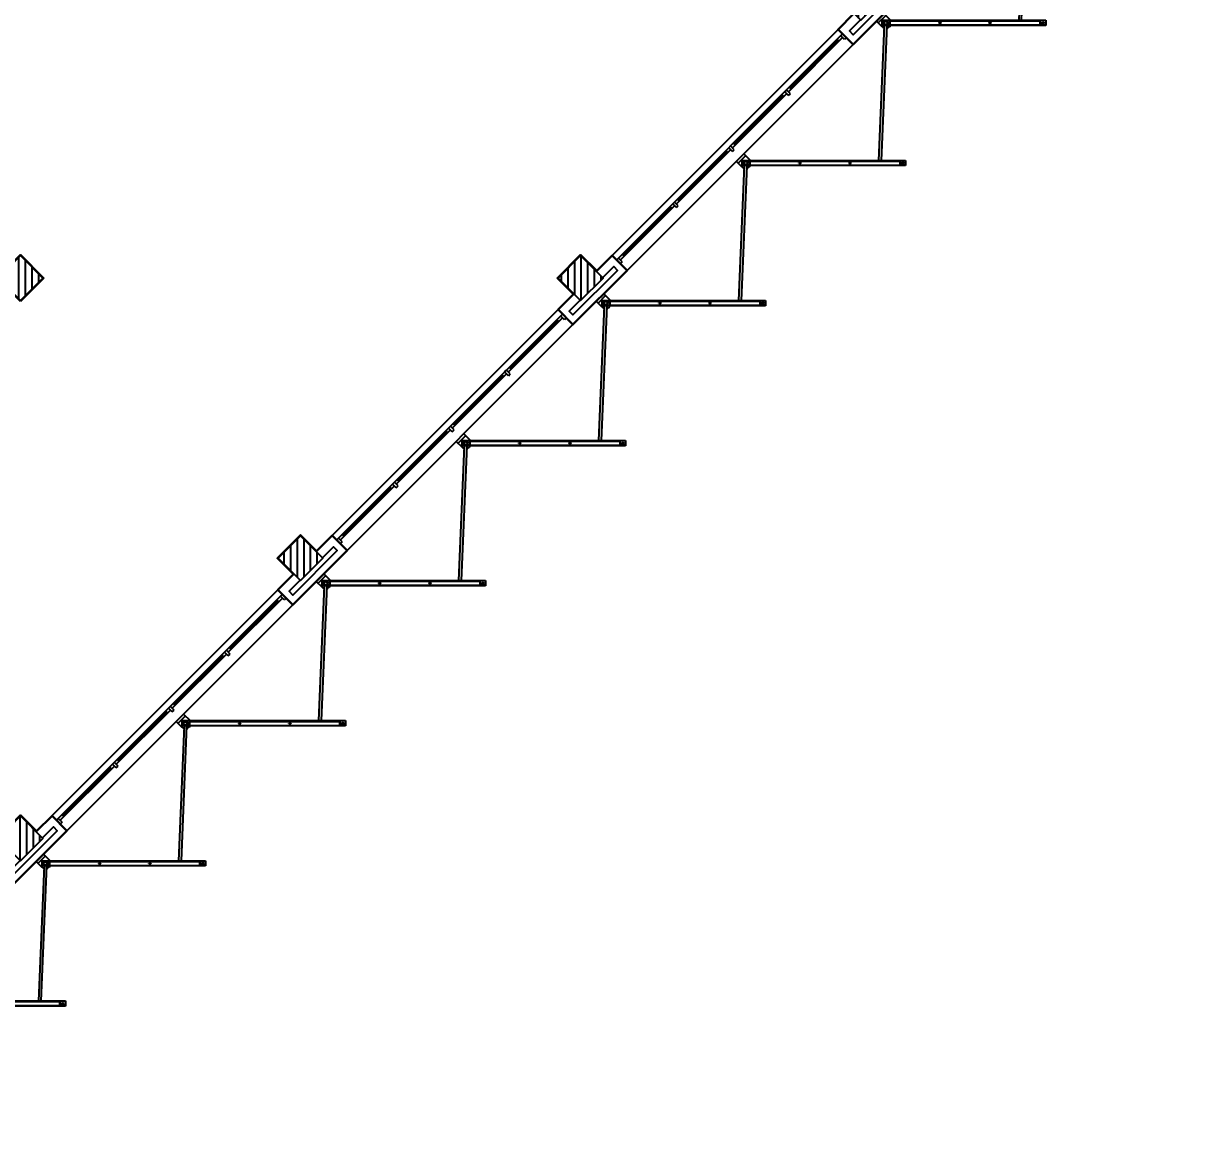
# Model space of a CAD drawing. Extents: x 21.2 to 81.9, y 10.7 to 70.
# Drawn here: x 56.88 to 78.89, y 10.85 to 32.15 of the extents above; entities that cross this region are included whole.
import ezdxf

# ---------------------------------------------------------------- set-up
doc = ezdxf.new("R2010")
doc.units = 0
doc.header["$MEASUREMENT"] = 0
doc.linetypes.add('Default', pattern=[0])
doc.linetypes.add('Solid', pattern=[0])
for name, color, linetype in [('1F', 15, 'Continuous'), ('1FIN', 15, 'Continuous'), ('2F', 7, 'Continuous'), ('2FIN', 7, 'Continuous'), ('Border', 5, 'Continuous'), ('CAI', 52, 'Continuous'), ('CAIX', 52, 'Continuous'), ('Doors', 142, 'Continuous'), ('Equipment', 92, 'Default'), ('ESTR', 92, 'Continuous'), ('FAC', 142, 'Continuous'), ('FACH', 142, 'Continuous'), ('Hatch', 15, 'Continuous'), ('Pillars', 30, 'Continuous'), ('Title Block', 7, 'Continuous')]:
    doc.layers.add(name, color=color, linetype=linetype)
doc.layers.add('Interior Walls', color=7, linetype='Continuous', lineweight=30)
doc.layers.add('Partitions', color=7, linetype='Continuous', lineweight=30)
doc.layers.add('Viewports', color=7, linetype='Solid', plot=False)

# ---------------------------------------------------------------- blocks, each defined once
blk = doc.blocks.new('BR 1')
at = {"layer": 'FACH'}
for p, q in [((5.474, 5.056), (5.367, 2.504)), ((5.524, 5.056), (5.417, 2.504)), ((2.672, 2.488), (2.778, 2.382)), ((2.849, 2.594), (2.707, 2.453)), ((2.778, 2.504), (2.778, 2.404)), ((2.778, 2.504), (2.85, 2.504)), ((2.813, 2.63), (2.939, 2.504)), ((2.85, 2.504), (5.878, 2.504)), ((5.778, 2.484), (2.928, 2.484)), ((3.873, 2.459), (3.858, 2.459)), ((3.858, 2.449), (3.858, 2.459)), ((3.873, 2.449), (3.858, 2.449)), ((3.898, 2.459), (3.883, 2.459)), ((3.898, 2.449), (3.883, 2.449)), ((3.898, 2.449), (3.898, 2.459)), ((4.823, 2.459), (4.808, 2.459)), ((4.808, 2.449), (4.808, 2.459)), ((4.823, 2.449), (4.808, 2.449)), ((4.848, 2.459), (4.833, 2.459)), ((4.848, 2.449), (4.833, 2.449)), ((4.848, 2.449), (4.848, 2.459)), ((5.878, 2.504), (5.878, 2.404)), ((2.822, 2.405), (2.715, -0.147)), ((2.872, 2.403), (2.765, -0.147)), ((2.928, 2.404), (2.778, 2.404)), ((5.878, 2.404), (5.778, 2.404)), ((0.021, -0.163), (0.163, -0.021)), ((0.021, -0.163), (0.127, -0.269)), ((0.198, -0.057), (0.057, -0.198)), ((0.127, -0.147), (0.127, -0.247)), ((0.127, -0.147), (0.199, -0.147)), ((0.163, -0.021), (0.289, -0.147)), ((0.199, -0.147), (3.227, -0.147)), ((3.127, -0.167), (0.277, -0.167)), ((1.207, -0.202), (1.207, -0.192)), ((1.222, -0.192), (1.207, -0.192)), ((1.222, -0.202), (1.207, -0.202)), ((1.247, -0.192), (1.232, -0.192)), ((1.247, -0.202), (1.232, -0.202)), ((1.247, -0.202), (1.247, -0.192)), ((2.157, -0.202), (2.157, -0.192)), ((2.172, -0.192), (2.157, -0.192)), ((2.172, -0.202), (2.157, -0.202)), ((2.197, -0.192), (2.182, -0.192)), ((2.197, -0.202), (2.182, -0.202)), ((2.197, -0.202), (2.197, -0.192)), ((3.227, -0.147), (3.227, -0.247)), ((0.277, -0.247), (0.127, -0.247)), ((3.227, -0.247), (3.127, -0.247))]:
    blk.add_line(p, q, dxfattribs=at)
at = {"layer": 'FACH', "color": 7}
for p, q in [((2.928, 2.404), (2.928, 2.484)), ((2.933, 2.409), (2.933, 2.484)), ((3.873, 2.409), (3.873, 2.484)), ((3.878, 2.404), (3.878, 2.484)), ((3.883, 2.409), (3.883, 2.484)), ((4.823, 2.409), (4.823, 2.484)), ((4.828, 2.404), (4.828, 2.484)), ((4.833, 2.409), (4.833, 2.484)), ((5.773, 2.409), (5.773, 2.484)), ((5.778, 2.404), (5.778, 2.484)), ((5.778, 2.404), (2.928, 2.404)), ((3.873, 2.409), (2.933, 2.409)), ((4.823, 2.409), (3.883, 2.409)), ((5.773, 2.409), (4.833, 2.409)), ((0.277, -0.247), (0.277, -0.167)), ((0.282, -0.242), (0.282, -0.167)), ((1.222, -0.242), (1.222, -0.167)), ((1.227, -0.247), (1.227, -0.167)), ((1.232, -0.242), (1.232, -0.167)), ((2.172, -0.242), (2.172, -0.167)), ((2.177, -0.247), (2.177, -0.167)), ((2.182, -0.242), (2.182, -0.167)), ((3.122, -0.242), (3.122, -0.167)), ((3.127, -0.247), (3.127, -0.167)), ((3.127, -0.247), (0.277, -0.247)), ((1.222, -0.242), (0.282, -0.242)), ((2.172, -0.242), (1.232, -0.242)), ((3.122, -0.242), (2.182, -0.242))]:
    blk.add_line(p, q, dxfattribs=at)
for centre, radius in [((2.849, 2.453), 0.04), ((2.849, 2.453), 0.03), ((5.828, 2.448), 0.0206), ((5.828, 2.448), 0.0166), ((0.198, -0.198), 0.04), ((0.198, -0.198), 0.03), ((3.178, -0.203), 0.0206), ((3.178, -0.203), 0.0166)]:
    blk.add_circle(centre, radius, dxfattribs=at)
at = {"layer": 'FACH'}
for centre, start, end in [((2.849, 2.453), 225.0001, 253.5546), ((2.849, 2.453), 282.5105, 330.5859), ((0.198, -0.198), 225.0001, 253.5546), ((0.198, -0.198), 282.5105, 330.5859)]:
    blk.add_arc(centre, 0.1, start, end, dxfattribs=at)
blk = doc.blocks.new('J1')
at = {"layer": '2F', "linetype": 'Continuous'}
for p, q in [((6.05, 0.4), (0, 0.4)), ((6.05, 0), (0, 0))]:
    blk.add_line(p, q, dxfattribs=at)
at = {"layer": 'CAI'}
for p, q in [((0, 0.22), (0.05, 0.22)), ((0, 0.12), (0, 0.22)), ((2.925, 0.17), (2.925, 0.12)), ((3, 0.22), (3, 0.12)), ((3.05, 0.22), (3.05, 0.12)), ((3.125, 0.17), (3.125, 0.12)), ((6.05, 0.22), (6.05, 0.12))]:
    blk.add_line(p, q, dxfattribs=at)
at = {"layer": 'CAI', "linetype": 'Continuous'}
for p, q in [((6.05, 0.12), (0, 0.12)), ((0.05, 0.22), (0.05, 0.12)), ((1.5, 0.17), (0.05, 0.17)), ((0.15, 0.17), (0.15, 0.12)), ((1.425, 0.12), (1.425, 0.17)), ((1.55, 0.22), (1.5, 0.22)), ((1.5, 0.22), (1.5, 0.12)), ((1.55, 0.12), (1.5, 0.12)), ((1.55, 0.22), (1.55, 0.12)), ((3, 0.17), (1.55, 0.17)), ((1.625, 0.17), (1.625, 0.12)), ((3.05, 0.22), (3, 0.22)), ((4.5, 0.17), (3.05, 0.17)), ((4.425, 0.17), (4.425, 0.12)), ((4.55, 0.22), (4.5, 0.22)), ((4.5, 0.22), (4.5, 0.12)), ((4.55, 0.22), (4.55, 0.12)), ((6, 0.17), (4.55, 0.17)), ((4.625, 0.12), (4.625, 0.17)), ((5.9, 0.17), (5.9, 0.12)), ((6, 0.22), (6.05, 0.22)), ((6, 0.22), (6, 0.12))]:
    blk.add_line(p, q, dxfattribs=at)
at = {"layer": 'CAI', "color": 15}
for p, q in [((0.15, 0.145), (1.425, 0.145)), ((2.925, 0.145), (1.625, 0.145)), ((3.125, 0.145), (4.425, 0.145)), ((5.9, 0.145), (4.625, 0.145))]:
    blk.add_line(p, q, dxfattribs=at)
blk = doc.blocks.new('P2')
at = {"layer": 'Hatch'}
h = blk.add_hatch(dxfattribs=at)
h.set_pattern_fill('ANSI31', color=256, style=0)
h.set_pattern_definition([(45, (-41.75321, -29.09718), (-0.08838835, 0.08838835), [])])
h.paths.add_polyline_path([(-0.3, 0.3), (-0.3, -0.3), (0.3, -0.3), (0.3, 0.3)])
at = {"layer": 'Pillars'}
blk.add_lwpolyline([(-0.3, -0.3), (0.3, -0.3), (0.3, 0.3), (-0.3, 0.3)], close=True, dxfattribs=at)
blk = doc.blocks.new('P1')
at = {"layer": '1F'}
blk.add_lwpolyline([(-0.3, 0.29), (-0.595, 0.29), (-0.595, 0.39), (0.595, 0.39), (0.595, 0.29), (0.3, 0.29)], dxfattribs=at)
at = {"layer": 'Partitions'}
blk.add_lwpolyline([(-0.725, 0.12), (-0.31, 0.12), (-0.31, -0.31), (0.31, -0.31), (0.31, 0.12), (0.725, 0.12), (0.725, 0.52), (-0.725, 0.52)], close=True, dxfattribs=at)
at = {"layer": 'Interior Walls'}
blk.add_blockref('P2', (0, 0), dxfattribs=at)
blk = doc.blocks.new('P5')
at = {"layer": 'Partitions'}
blk.add_lwpolyline([(-0.31, -0.31), (-0.31, 0.31), (0.31, 0.31), (0.31, -0.31)], close=True, dxfattribs=at)
at = {"layer": 'Interior Walls'}
blk.add_blockref('P2', (0, 0), dxfattribs=at)

msp = doc.modelspace()

# ---------------------------------------------------------------- block references
for p in [(73.015, 32.355), (67.712, 27.051), (62.409, 21.748), (57.105, 16.445), (51.802, 11.142)]:
    msp.add_blockref('BR 1', p)
at = {"rotation": 224.9999384927916}
for name, p in [('P1', (72.74, 32.63)), ('J1', (72.312, 32.033)), ('P1', (67.436, 27.327)), ('J1', (67.008, 26.73)), ('P1', (62.133, 22.024)), ('J1', (61.705, 21.426)), ('P1', (56.83, 16.721))]:
    msp.add_blockref(name, p, dxfattribs=at)
at = {"layer": 'Partitions', "rotation": 45.00000000000007}
msp.add_blockref('P5', (56.83, 27.327), dxfattribs=at)

# ---------------------------------------------------------------- texts
at = {"color": 16, "insert": (51.546, 40.299), "char_height": 2.96171, "attachment_point": 5, "rotation": 29.9995, "line_spacing_factor": 0.8}
msp.add_mtext('For Demonstration Purposes Only\\PTailor Made Software, Ltd', dxfattribs=at)
at = {"layer": '1F', "color": 16, "insert": (51.546, 40.299), "char_height": 2.96171, "attachment_point": 5, "rotation": 29.9995, "line_spacing_factor": 0.8}
msp.add_mtext('For Demonstration Purposes Only\\PTailor Made Software, Ltd', dxfattribs=at)
at = {"layer": '1FIN', "color": 16, "insert": (51.546, 40.299), "char_height": 2.96171, "attachment_point": 5, "rotation": 29.9995, "line_spacing_factor": 0.8}
msp.add_mtext('For Demonstration Purposes Only\\PTailor Made Software, Ltd', dxfattribs=at)
at = {"layer": '2F', "color": 16, "insert": (51.546, 40.299), "char_height": 2.96171, "attachment_point": 5, "rotation": 29.9995, "line_spacing_factor": 0.8}
msp.add_mtext('For Demonstration Purposes Only\\PTailor Made Software, Ltd', dxfattribs=at)
at = {"layer": '2FIN', "color": 16, "insert": (51.546, 40.299), "char_height": 2.96171, "attachment_point": 5, "rotation": 29.9995, "line_spacing_factor": 0.8}
msp.add_mtext('For Demonstration Purposes Only\\PTailor Made Software, Ltd', dxfattribs=at)
at = {"layer": 'Border', "color": 16, "insert": (51.546, 40.299), "char_height": 2.96171, "attachment_point": 5, "rotation": 29.9995, "line_spacing_factor": 0.8}
msp.add_mtext('For Demonstration Purposes Only\\PTailor Made Software, Ltd', dxfattribs=at)
at = {"layer": 'CAI', "color": 16, "insert": (51.546, 40.299), "char_height": 2.96171, "attachment_point": 5, "rotation": 29.9995, "line_spacing_factor": 0.8}
msp.add_mtext('For Demonstration Purposes Only\\PTailor Made Software, Ltd', dxfattribs=at)
at = {"layer": 'CAIX', "color": 16, "insert": (51.546, 40.299), "char_height": 2.96171, "attachment_point": 5, "rotation": 29.9995, "line_spacing_factor": 0.8}
msp.add_mtext('For Demonstration Purposes Only\\PTailor Made Software, Ltd', dxfattribs=at)
at = {"layer": 'Doors', "color": 16, "insert": (51.546, 40.299), "char_height": 2.96171, "attachment_point": 5, "rotation": 29.9995, "line_spacing_factor": 0.8}
msp.add_mtext('For Demonstration Purposes Only\\PTailor Made Software, Ltd', dxfattribs=at)
at = {"layer": 'Equipment', "color": 16, "insert": (51.546, 40.299), "char_height": 2.96171, "attachment_point": 5, "rotation": 29.9995, "line_spacing_factor": 0.8}
msp.add_mtext('For Demonstration Purposes Only\\PTailor Made Software, Ltd', dxfattribs=at)
at = {"layer": 'ESTR', "color": 16, "insert": (51.546, 40.299), "char_height": 2.96171, "attachment_point": 5, "rotation": 29.9995, "line_spacing_factor": 0.8}
msp.add_mtext('For Demonstration Purposes Only\\PTailor Made Software, Ltd', dxfattribs=at)
at = {"layer": 'FAC', "color": 16, "insert": (51.546, 40.299), "char_height": 2.96171, "attachment_point": 5, "rotation": 29.9995, "line_spacing_factor": 0.8}
msp.add_mtext('For Demonstration Purposes Only\\PTailor Made Software, Ltd', dxfattribs=at)
at = {"layer": 'FACH', "color": 16, "insert": (51.546, 40.299), "char_height": 2.96171, "attachment_point": 5, "rotation": 29.9995, "line_spacing_factor": 0.8}
msp.add_mtext('For Demonstration Purposes Only\\PTailor Made Software, Ltd', dxfattribs=at)
at = {"layer": 'Hatch', "color": 16, "insert": (51.546, 40.299), "char_height": 2.96171, "attachment_point": 5, "rotation": 29.9995, "line_spacing_factor": 0.8}
msp.add_mtext('For Demonstration Purposes Only\\PTailor Made Software, Ltd', dxfattribs=at)
at = {"layer": 'Interior Walls', "color": 16, "insert": (51.546, 40.299), "char_height": 2.96171, "attachment_point": 5, "rotation": 29.9995, "line_spacing_factor": 0.8}
msp.add_mtext('For Demonstration Purposes Only\\PTailor Made Software, Ltd', dxfattribs=at)
at = {"layer": 'Partitions', "color": 16, "insert": (51.546, 40.299), "char_height": 2.96171, "attachment_point": 5, "rotation": 29.9995, "line_spacing_factor": 0.8}
msp.add_mtext('For Demonstration Purposes Only\\PTailor Made Software, Ltd', dxfattribs=at)
at = {"layer": 'Pillars', "color": 16, "insert": (51.546, 40.299), "char_height": 2.96171, "attachment_point": 5, "rotation": 29.9995, "line_spacing_factor": 0.8}
msp.add_mtext('For Demonstration Purposes Only\\PTailor Made Software, Ltd', dxfattribs=at)
at = {"layer": 'Title Block', "color": 16, "insert": (51.546, 40.299), "char_height": 2.96171, "attachment_point": 5, "rotation": 29.9995, "line_spacing_factor": 0.8}
msp.add_mtext('For Demonstration Purposes Only\\PTailor Made Software, Ltd', dxfattribs=at)
at = {"layer": 'Viewports', "color": 16, "insert": (51.546, 40.299), "char_height": 2.96171, "attachment_point": 5, "rotation": 29.9995, "line_spacing_factor": 0.8}
msp.add_mtext('For Demonstration Purposes Only\\PTailor Made Software, Ltd', dxfattribs=at)

doc.saveas('drawing.dxf')
